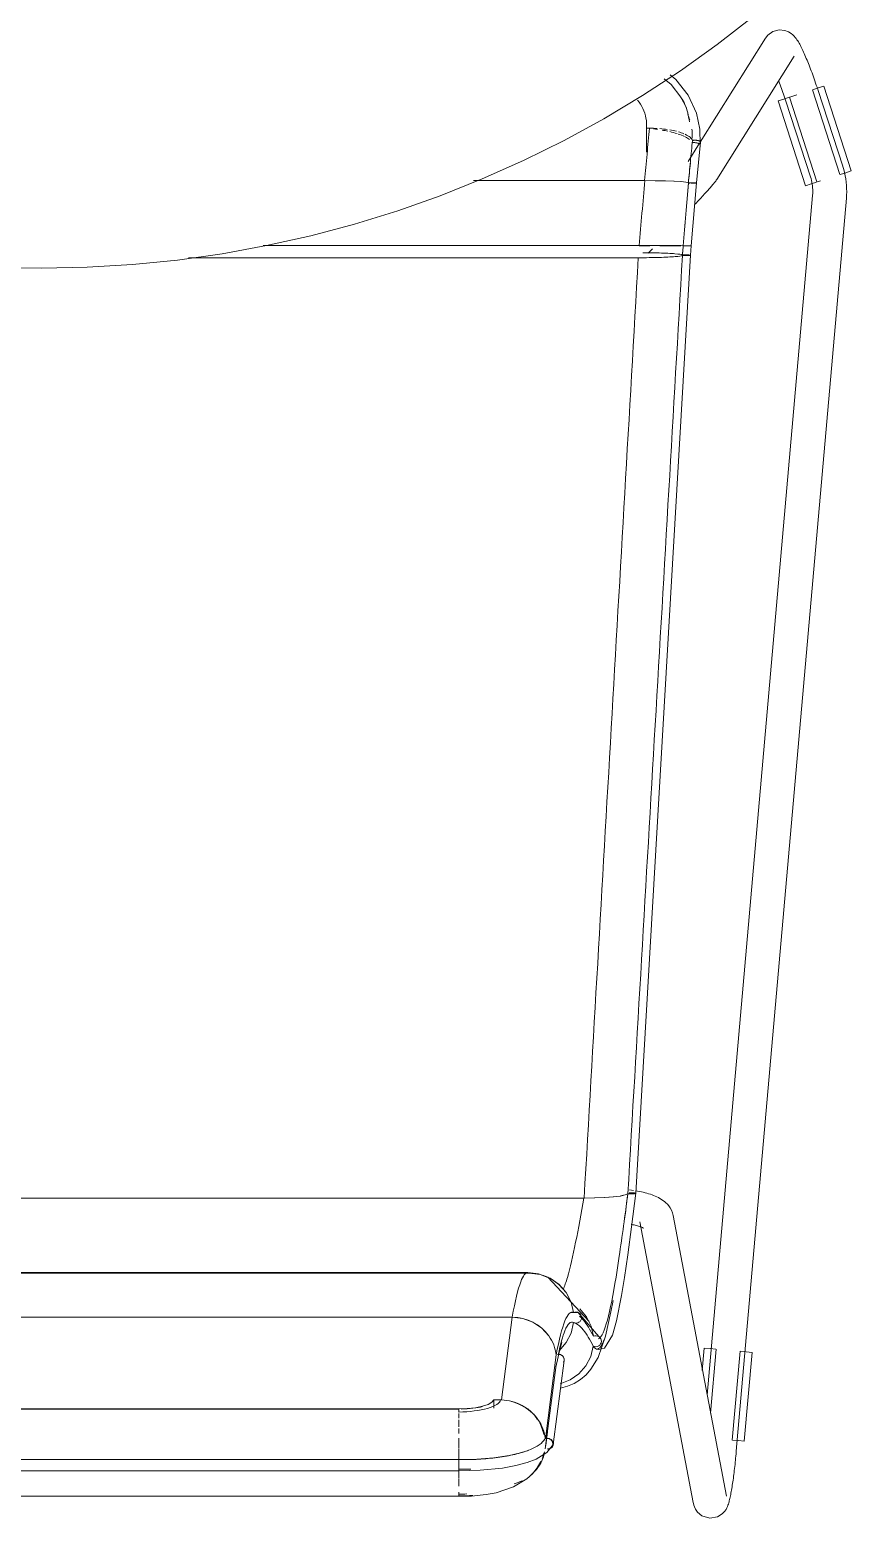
# Model space of a CAD drawing. Header units: millimetres. Extents: x 155927 to 295199, y -4084 to 97293.
# Drawn here: x 159744 to 160035, y 24666 to 25192 of the extents above; entities that cross this region are included whole.
import ezdxf

# ---------------------------------------------------------------- set-up
doc = ezdxf.new("R2010")
doc.units = ezdxf.units.MM
doc.header["$MEASUREMENT"] = 0
doc.layers.add('I-FURN', color=8, linetype='CONTINUOUS', lineweight=9)

msp = doc.modelspace()

# ---------------------------------------------------------------- linework, layer by layer
at = {"layer": 'I-FURN'}
for p, q in [((159987.46, 25187.15), (160000.09, 25196.96)), ((160004.47, 25189.36), (159981.44, 25152.6)), ((160005.36, 25190.48), (160004.47, 25189.36)), ((160005.36, 25190.48), (160007.1, 25191.71)), ((160007.1, 25191.71), (160009.32, 25192.29)), ((160009.32, 25192.29), (160011.3, 25192.12)), ((160011.3, 25192.12), (160012.68, 25191.6)), ((160012.68, 25191.6), (160013.59, 25191.03)), ((160013.59, 25191.03), (160014.22, 25190.51)), ((160014.22, 25190.51), (160014.68, 25190.05)), ((160014.68, 25190.05), (160015.05, 25189.62)), ((160015.05, 25189.62), (160015.37, 25189.22)), ((160015.37, 25189.22), (160015.64, 25188.83)), ((159974.43, 25177.85), (159987.46, 25187.15)), ((160015.64, 25188.83), (160015.9, 25188.44)), ((160015.9, 25188.44), (160016.14, 25188.05)), ((160016.14, 25188.05), (160016.38, 25187.65)), ((160016.38, 25187.65), (160016.61, 25187.24)), ((160016.61, 25187.24), (160016.84, 25186.82)), ((160016.84, 25186.82), (160017.06, 25186.37)), ((160017.06, 25186.37), (160017.29, 25185.92)), ((160017.29, 25185.92), (160017.53, 25185.44)), ((160017.53, 25185.44), (160017.76, 25184.95)), ((160017.76, 25184.95), (160017.99, 25184.44)), ((160017.99, 25184.44), (160018.23, 25183.92)), ((160018.23, 25183.92), (160018.47, 25183.37)), ((159987.33, 25139.41), (160014.64, 25182.99)), ((160018.47, 25183.37), (160018.71, 25182.81)), ((160018.71, 25182.81), (160018.96, 25182.23)), ((160018.96, 25182.23), (160019.21, 25181.64)), ((160019.21, 25181.64), (160019.45, 25181.02)), ((160019.45, 25181.02), (160019.71, 25180.4)), ((160019.71, 25180.4), (160019.96, 25179.76)), ((160019.96, 25179.76), (160020.21, 25179.11)), ((160020.21, 25179.11), (160020.46, 25178.44)), ((160020.46, 25178.44), (160020.72, 25177.76)), ((159961.05, 25169.09), (159974.43, 25177.85)), ((159968.72, 25175.02), (159971.11, 25173.02)), ((159970.74, 25176.37), (159972.85, 25174.69)), ((159972.85, 25174.69), (159977.18, 25169.16)), ((160009.27, 25174.1), (160009.51, 25173.48)), ((160009.51, 25173.48), (160009.74, 25172.85)), ((160020.72, 25177.76), (160020.97, 25177.07)), ((160020.97, 25177.07), (160021.23, 25176.38)), ((160021.23, 25176.38), (160021.48, 25175.67)), ((160021.48, 25175.67), (160021.74, 25174.95)), ((160021.74, 25174.95), (160021.99, 25174.23)), ((160021.99, 25174.23), (160022.24, 25173.5)), ((160022.24, 25173.5), (160022.49, 25172.77)), ((159947.33, 25160.86), (159961.05, 25169.09)), ((159971.11, 25173.02), (159974.61, 25168.45)), ((159974.61, 25168.45), (159976.52, 25164.76)), ((159977.18, 25169.16), (159980.08, 25162.85)), ((160009, 25167.18), (160010.95, 25167.81)), ((160009.74, 25172.85), (160009.98, 25172.2)), ((160009.98, 25172.2), (160010.21, 25171.54)), ((160010.21, 25171.54), (160010.45, 25170.88)), ((160010.45, 25170.88), (160010.68, 25170.2)), ((160010.68, 25170.2), (160010.92, 25169.52)), ((160010.92, 25169.52), (160011.15, 25168.84)), ((160010.95, 25167.81), (160012.92, 25168.44)), ((160011.15, 25168.84), (160011.38, 25168.15)), ((160011.38, 25168.15), (160011.61, 25167.46)), ((160022.73, 25138.48), (160013.04, 25168.48)), ((160015.62, 25169.31), (160013.14, 25168.51)), ((160021.11, 25171.09), (160030.8, 25141.08)), ((160021.23, 25171.13), (160023.2, 25171.76)), ((160022.49, 25172.77), (160022.74, 25172.03)), ((160022.74, 25172.03), (160022.98, 25171.29)), ((160022.98, 25171.29), (160023.13, 25170.84)), ((160031.84, 25144.03), (160023.13, 25170.84)), ((160023.2, 25171.76), (160025.15, 25172.39)), ((160025.15, 25172.39), (160034.84, 25142.39)), ((159980.08, 25162.85), (159981.3, 25157.2)), ((160009, 25167.18), (160018.69, 25137.17)), ((160011.61, 25167.46), (160011.72, 25167.13)), ((160011.72, 25167.13), (160020.43, 25140.32)), ((159933.29, 25153.19), (159947.33, 25160.86)), ((159962.39, 25157.52), (159963.43, 25157.52)), ((159962.44, 25149.01), (159962.44, 25158.76)), ((159918.95, 25146.09), (159933.29, 25153.19)), ((159981.2, 25152.22), (159977.16, 25145.78)), ((159980.09, 25138.14), (159981.51, 25152.63)), ((159981.3, 25157.2), (159981.38, 25151.74)), ((159904.34, 25139.56), (159918.95, 25146.09)), ((160032.89, 25141.76), (160030.92, 25141.12)), ((160031.86, 25143.98), (160031.84, 25144.03)), ((160032.19, 25142.88), (160031.86, 25143.98)), ((160032.47, 25141.78), (160032.19, 25142.88)), ((160032.71, 25140.66), (160032.47, 25141.78)), ((160034.84, 25142.39), (160032.89, 25141.76)), ((159889.49, 25133.63), (159904.34, 25139.56)), ((159961.74, 25138.97), (159901.25, 25138.97)), ((159901.25, 25138.97), (159961.74, 25138.97)), ((159965.5, 25138.94), (159961.74, 25138.97)), ((159961.86, 25138.97), (159965.5, 25138.94)), ((159965.59, 25138.94), (159969.03, 25138.87)), ((159969.03, 25138.87), (159965.6, 25138.94)), ((159972.13, 25138.75), (159969.03, 25138.87)), ((159969.1, 25138.87), (159972.13, 25138.75)), ((159974.61, 25138.6), (159972.13, 25138.75)), ((159972.17, 25138.75), (159974.61, 25138.6)), ((159976.34, 25138.43), (159974.61, 25138.6)), ((159974.63, 25138.6), (159976.34, 25138.42)), ((159977.24, 25138.23), (159976.34, 25138.43)), ((159976.35, 25138.42), (159977.23, 25138.23)), ((159977.23, 25138.23), (159977.7, 25138.24)), ((159977.71, 25138.24), (159977.24, 25138.23)), ((159977.25, 25138.05), (159977.72, 25138.04)), ((159977.72, 25138.04), (159977.25, 25138.05)), ((159977.7, 25138.24), (159978.2, 25138.24)), ((159978.2, 25138.24), (159977.71, 25138.24)), ((159978.69, 25138.24), (159978.2, 25138.24)), ((159978.2, 25138.24), (159978.69, 25138.24)), ((159978.7, 25138.04), (159978.21, 25138.04)), ((159978.22, 25138.04), (159978.71, 25138.04)), ((159978.26, 25115.94), (159980.08, 25138.14)), ((159979.15, 25138.23), (159978.69, 25138.24)), ((159978.69, 25138.24), (159979.14, 25138.23)), ((159979.16, 25138.05), (159978.7, 25138.04)), ((159978.71, 25138.04), (159979.16, 25138.05)), ((159979.14, 25138.23), (159979.53, 25138.21)), ((159979.53, 25138.21), (159979.15, 25138.23)), ((159979.16, 25138.05), (159979.54, 25138.07)), ((159979.54, 25138.07), (159979.16, 25138.05)), ((159979.83, 25138.19), (159979.53, 25138.21)), ((159979.53, 25138.21), (159979.82, 25138.19)), ((159979.54, 25138.07), (159979.83, 25138.09)), ((159979.83, 25138.09), (159979.54, 25138.07)), ((159980.02, 25138.16), (159979.83, 25138.19)), ((159979.83, 25138.09), (159980.02, 25138.11)), ((159980.02, 25138.11), (159979.83, 25138.09)), ((159980.01, 25138.16), (159980.08, 25138.14)), ((159980.09, 25138.14), (159980.02, 25138.16)), ((159980.02, 25138.11), (159980.09, 25138.14)), ((159980.08, 25138.14), (159980.02, 25138.11)), ((159984.8, 25136.28), (159984.51, 25135.95)), ((159985.07, 25136.59), (159984.8, 25136.28)), ((159985.33, 25136.88), (159985.07, 25136.59)), ((159985.57, 25137.16), (159985.33, 25136.88)), ((159985.8, 25137.43), (159985.57, 25137.16)), ((159986.02, 25137.68), (159985.8, 25137.43)), ((159986.22, 25137.92), (159986.02, 25137.68)), ((159986.41, 25138.15), (159986.22, 25137.92)), ((159986.59, 25138.37), (159986.41, 25138.15)), ((159986.76, 25138.59), (159986.59, 25138.37)), ((159986.94, 25138.82), (159986.76, 25138.59)), ((159987.12, 25139.08), (159986.94, 25138.82)), ((159987.33, 25139.41), (159987.12, 25139.08)), ((160020.64, 25137.8), (160018.69, 25137.17)), ((160020.43, 25140.32), (160020.62, 25139.68)), ((160020.62, 25139.68), (160020.79, 25139.04)), ((160022.61, 25138.44), (160020.64, 25137.8)), ((160020.79, 25139.04), (160020.93, 25138.4)), ((160020.93, 25138.4), (160021.04, 25137.74)), ((160021.04, 25137.74), (160021.13, 25137.09)), ((160021.13, 25137.09), (160021.19, 25136.43)), ((160021.19, 25136.43), (160021.23, 25135.77)), ((160023.99, 25138.88), (160022.83, 25138.51)), ((160032.91, 25139.54), (160032.71, 25140.66)), ((160033.06, 25138.4), (160032.91, 25139.54)), ((160033.16, 25137.27), (160033.06, 25138.4)), ((160033.22, 25136.13), (160033.16, 25137.27)), ((159874.4, 25128.29), (159889.49, 25133.63)), ((159980.06, 25131.1), (159979.61, 25130.63)), ((159980.49, 25131.56), (159980.06, 25131.1)), ((159980.91, 25132.01), (159980.49, 25131.56)), ((159981.32, 25132.46), (159980.91, 25132.01)), ((159981.73, 25132.89), (159981.32, 25132.46)), ((159982.12, 25133.32), (159981.73, 25132.89)), ((159982.5, 25133.73), (159982.12, 25133.32)), ((159982.87, 25134.14), (159982.5, 25133.73)), ((159983.22, 25134.53), (159982.87, 25134.14)), ((159983.57, 25134.9), (159983.22, 25134.53)), ((159983.9, 25135.27), (159983.57, 25134.9)), ((160021.17, 25133.75), (159983.88, 24709.25)), ((159984.21, 25135.62), (159983.9, 25135.27)), ((159984.51, 25135.95), (159984.21, 25135.62)), ((159994.18, 24689.38), (160033.13, 25132.7)), ((160021.18, 25133.78), (160021.17, 25133.75)), ((160021.22, 25134.44), (160021.18, 25133.78)), ((160021.24, 25135.1), (160021.22, 25134.44)), ((160021.23, 25135.77), (160021.24, 25135.1)), ((160033.13, 25132.7), (160033.21, 25133.84)), ((160033.21, 25133.84), (160033.24, 25134.98)), ((160033.24, 25134.98), (160033.22, 25136.13)), ((159859.12, 25123.57), (159874.4, 25128.29)), ((159843.66, 25119.45), (159859.12, 25123.57)), ((159812.3, 25113.1), (159828.04, 25115.96)), ((159826.8, 25116), (159959.79, 25116)), ((159959.79, 25116), (159826.8, 25116)), ((159828.04, 25115.96), (159843.66, 25119.45)), ((159959.79, 25116), (159963.58, 25116)), ((159963.58, 25116), (159959.79, 25116)), ((159963.58, 25115.88), (159959.8, 25115.87)), ((159959.8, 25115.87), (159963.58, 25115.88)), ((159963.58, 25116), (159967.15, 25115.99)), ((159967.15, 25115.99), (159963.58, 25116)), ((159970.26, 25115.89), (159967.14, 25115.88)), ((159967.14, 25115.88), (159970.27, 25115.89)), ((159967.15, 25115.99), (159970.28, 25115.98)), ((159970.28, 25115.98), (159967.15, 25115.99)), ((159972.76, 25115.9), (159970.26, 25115.89)), ((159970.27, 25115.89), (159972.77, 25115.9)), ((159970.28, 25115.98), (159972.78, 25115.97)), ((159972.78, 25115.97), (159970.28, 25115.98)), ((159974.51, 25115.92), (159972.76, 25115.9)), ((159972.77, 25115.9), (159974.52, 25115.92)), ((159974.53, 25115.96), (159972.78, 25115.97)), ((159972.79, 25115.97), (159974.53, 25115.96)), ((159974.53, 25115.96), (159975.42, 25115.94)), ((159975.42, 25115.94), (159974.53, 25115.96)), ((159975.88, 25115.93), (159975.41, 25115.93)), ((159975.41, 25115.93), (159975.88, 25115.93)), ((159975.42, 25115.94), (159975.89, 25115.95)), ((159975.89, 25115.95), (159975.42, 25115.94)), ((159976.38, 25115.93), (159975.88, 25115.93)), ((159975.88, 25115.93), (159976.38, 25115.93)), ((159975.89, 25115.95), (159976.38, 25115.95)), ((159976.39, 25115.95), (159975.89, 25115.95)), ((159976.38, 25115.95), (159976.87, 25115.95)), ((159976.87, 25115.93), (159976.38, 25115.93)), ((159976.38, 25115.93), (159976.87, 25115.93)), ((159976.88, 25115.95), (159976.39, 25115.95)), ((159976.87, 25115.95), (159977.33, 25115.94)), ((159977.32, 25115.93), (159976.87, 25115.93)), ((159976.87, 25115.93), (159977.32, 25115.93)), ((159977.33, 25115.94), (159976.88, 25115.95)), ((159977.7, 25115.93), (159977.32, 25115.93)), ((159977.32, 25115.93), (159977.71, 25115.93)), ((159977.33, 25115.94), (159977.71, 25115.94)), ((159977.71, 25115.94), (159977.33, 25115.94)), ((159977.71, 25115.94), (159978, 25115.94)), ((159978, 25115.94), (159977.71, 25115.94)), ((159978.25, 25115.94), (159977.99, 25112.58)), ((159978.19, 25115.94), (159978.25, 25115.94)), ((159978.25, 25115.94), (159978.19, 25115.94)), ((159978.19, 25115.94), (159978.26, 25115.94)), ((159978.26, 25115.94), (159978.19, 25115.94)), ((159780.54, 25109.27), (159796.46, 25110.87)), ((159796.46, 25110.87), (159812.3, 25113.1)), ((159800.43, 25111.68), (159959.53, 25111.68)), ((159959.53, 25111.68), (159800.43, 25111.68)), ((159958.69, 24780.67), (159977.98, 25112.58)), ((159959.53, 25111.68), (159963.31, 25111.71)), ((159963.32, 25113.44), (159961.07, 25113.47)), ((159963.02, 25113.33), (159964.49, 25114.85)), ((159963.31, 25111.71), (159966.88, 25111.79)), ((159966.87, 25113.37), (159963.32, 25113.44)), ((159969.99, 25113.24), (159966.87, 25113.37)), ((159966.88, 25111.79), (159970.01, 25111.91)), ((159972.49, 25113.08), (159969.99, 25113.24)), ((159970.01, 25111.91), (159972.51, 25112.08)), ((159974.24, 25112.89), (159972.49, 25113.08)), ((159972.51, 25112.08), (159974.26, 25112.27)), ((159975.14, 25112.68), (159974.24, 25112.89)), ((159974.26, 25112.27), (159975.15, 25112.48)), ((159975.61, 25112.69), (159975.14, 25112.68)), ((159975.15, 25112.48), (159975.62, 25112.47)), ((159976.11, 25112.69), (159975.61, 25112.69)), ((159975.62, 25112.47), (159976.11, 25112.47)), ((159976.6, 25112.68), (159976.11, 25112.69)), ((159976.11, 25112.47), (159976.6, 25112.47)), ((159977.05, 25112.67), (159976.6, 25112.68)), ((159976.6, 25112.47), (159977.05, 25112.48)), ((159977.43, 25112.66), (159977.05, 25112.67)), ((159977.05, 25112.48), (159977.44, 25112.5)), ((159977.72, 25112.63), (159977.43, 25112.66)), ((159977.44, 25112.5), (159977.73, 25112.52)), ((159977.91, 25112.61), (159977.72, 25112.63)), ((159977.73, 25112.52), (159977.92, 25112.55)), ((159977.98, 25112.58), (159977.91, 25112.61)), ((159977.92, 25112.55), (159977.98, 25112.58)), ((159739.94, 25108.08), (159748.58, 25107.99)), ((159748.58, 25107.99), (159764.57, 25108.31)), ((159764.57, 25108.31), (159780.54, 25109.27)), ((159556.88, 24778.95), (159940.28, 24778.95)), ((159940.28, 24778.95), (159556.88, 24778.95)), ((159940.28, 24778.95), (159944.05, 24779.01)), ((159944.05, 24779.01), (159940.36, 24778.95)), ((159944.05, 24779.01), (159947.58, 24779.16)), ((159947.58, 24779.16), (159944.11, 24779.01)), ((159947.58, 24779.16), (159950.68, 24779.4)), ((159950.72, 24779.4), (159947.63, 24779.17)), ((159950.68, 24779.4), (159953.18, 24779.71)), ((159953.18, 24779.71), (159950.72, 24779.4)), ((159953.18, 24779.71), (159954.92, 24780.08)), ((159954.92, 24780.08), (159953.19, 24779.72)), ((159955.83, 24780.48), (159954.92, 24780.08)), ((159954.92, 24780.08), (159955.83, 24780.48)), ((159955.83, 24780.48), (159956.3, 24780.46)), ((159956.3, 24780.46), (159955.83, 24780.48)), ((159956.3, 24780.46), (159956.79, 24780.46)), ((159956.8, 24780.46), (159956.3, 24780.46)), ((159956.83, 24780.88), (159956.34, 24780.88)), ((159956.34, 24780.88), (159956.84, 24780.88)), ((159957.17, 24781.8), (159956.44, 24781.9)), ((159956.79, 24780.46), (159957.29, 24780.47)), ((159957.29, 24780.47), (159956.8, 24780.46)), ((159957.32, 24780.87), (159956.83, 24780.88)), ((159956.84, 24780.88), (159957.33, 24780.87)), ((159958.69, 24780.67), (159957.14, 24768.81)), ((159957.88, 24781.69), (159957.17, 24781.8)), ((159957.29, 24780.47), (159957.74, 24780.49)), ((159957.75, 24780.49), (159957.29, 24780.47)), ((159957.78, 24780.85), (159957.32, 24780.87)), ((159957.33, 24780.87), (159957.78, 24780.85)), ((159957.74, 24780.49), (159958.13, 24780.52)), ((159958.13, 24780.52), (159957.75, 24780.49)), ((159958.15, 24780.82), (159957.78, 24780.85)), ((159957.78, 24780.85), (159958.16, 24780.82)), ((159958.13, 24780.52), (159958.43, 24780.57)), ((159958.43, 24780.57), (159958.13, 24780.52)), ((159958.44, 24780.77), (159958.15, 24780.82)), ((159958.16, 24780.82), (159958.45, 24780.77)), ((159958.43, 24780.57), (159958.62, 24780.62)), ((159958.62, 24780.62), (159958.43, 24780.57)), ((159958.63, 24780.72), (159958.44, 24780.77)), ((159958.45, 24780.77), (159958.63, 24780.72)), ((159959.28, 24781.45), (159958.59, 24781.58)), ((159958.62, 24780.62), (159958.69, 24780.67)), ((159958.69, 24780.67), (159958.62, 24780.62)), ((159958.69, 24780.67), (159958.63, 24780.72)), ((159958.63, 24780.72), (159958.69, 24780.67)), ((159959.96, 24781.32), (159959.28, 24781.45)), ((159960.63, 24781.17), (159959.96, 24781.32)), ((159961.29, 24781.02), (159960.63, 24781.17)), ((159961.93, 24780.86), (159961.29, 24781.02)), ((159962.56, 24780.69), (159961.93, 24780.86)), ((159963.18, 24780.5), (159962.56, 24780.69)), ((159963.78, 24780.31), (159963.18, 24780.5)), ((159964.37, 24780.1), (159963.78, 24780.31)), ((159964.95, 24779.88), (159964.37, 24780.1)), ((159965.53, 24779.65), (159964.95, 24779.88)), ((159966.09, 24779.4), (159965.53, 24779.65)), ((159966.64, 24779.13), (159966.09, 24779.4)), ((159967.17, 24778.84), (159966.64, 24779.13)), ((159967.71, 24778.51), (159967.17, 24778.84)), ((159968.25, 24778.15), (159967.71, 24778.51)), ((159968.78, 24777.75), (159968.25, 24778.15)), ((159969.31, 24777.3), (159968.78, 24777.75)), ((159969.83, 24776.78), (159969.31, 24777.3)), ((159970.34, 24776.18), (159969.83, 24776.78)), ((159970.83, 24775.5), (159970.34, 24776.18)), ((159971.26, 24774.7), (159970.83, 24775.5)), ((159971.63, 24773.81), (159971.26, 24774.7)), ((159971.89, 24772.82), (159971.63, 24773.81)), ((159957.14, 24768.81), (159955.78, 24758.88)), ((159957.55, 24769.56), (159957.05, 24769.66)), ((159958.02, 24769.46), (159957.55, 24769.56)), ((159958.46, 24769.36), (159958.02, 24769.46)), ((159958.88, 24769.25), (159958.46, 24769.36)), ((159959.28, 24769.15), (159958.88, 24769.25)), ((159959.64, 24769.04), (159959.28, 24769.15)), ((159959.98, 24768.93), (159959.64, 24769.04)), ((159960.28, 24768.82), (159959.98, 24768.93)), ((159960.09, 24770.59), (159978.91, 24671.3)), ((159960.55, 24768.72), (159960.28, 24768.82)), ((159960.78, 24768.63), (159960.55, 24768.72)), ((159960.98, 24768.54), (159960.78, 24768.63)), ((159961.13, 24768.46), (159960.98, 24768.54)), ((159961.22, 24768.42), (159961.13, 24768.46)), ((159961.29, 24768.37), (159961.22, 24768.42)), ((159961.31, 24768.36), (159961.29, 24768.37)), ((159990.7, 24673.53), (159971.89, 24772.82)), ((159955.78, 24758.88), (159954.6, 24750.87)), ((159576.18, 24752.45), (159920.97, 24752.45)), ((159920.97, 24752.45), (159576.18, 24752.45)), ((159920.43, 24752.6), (159615.63, 24752.6)), ((159924.18, 24752.16), (159920.43, 24752.6)), ((159920.97, 24752.45), (159924.76, 24751.97)), ((159924.76, 24751.98), (159920.97, 24752.45)), ((159928.64, 24750.43), (159924.18, 24752.16)), ((159928.33, 24750.61), (159924.76, 24751.98)), ((159924.76, 24751.97), (159928.33, 24750.61)), ((159927.54, 24751.03), (159925.62, 24751.74)), ((159942.15, 24735.34), (159927.54, 24751.03)), ((159928.33, 24750.61), (159931.46, 24748.44)), ((159931.47, 24748.44), (159928.33, 24750.61)), ((159931.46, 24748.44), (159933.97, 24745.56)), ((159933.97, 24745.57), (159931.47, 24748.44)), ((159954.6, 24750.87), (159953.57, 24744.55)), ((159935.73, 24742.17), (159933.97, 24745.57)), ((159933.97, 24745.56), (159935.72, 24742.17)), ((159936.62, 24738.46), (159935.73, 24742.17)), ((159949.85, 24738.69), (159950.59, 24742.76)), ((159953.57, 24744.55), (159951.76, 24735.53)), ((159582.22, 24736.85), (159914.93, 24736.85)), ((159914.93, 24736.85), (159582.22, 24736.85)), ((159914.93, 24736.85), (159911.07, 24707.57)), ((159918.7, 24736.38), (159914.93, 24736.85)), ((159922.25, 24735.06), (159918.7, 24736.38)), ((159938.43, 24738.43), (159935.55, 24738.48)), ((159936.62, 24738.46), (159937.09, 24738.62)), ((159937.09, 24738.62), (159936.62, 24738.46)), ((159937.09, 24738.62), (159937.59, 24738.66)), ((159937.59, 24738.66), (159937.09, 24738.62)), ((159937.59, 24738.66), (159938.08, 24738.57)), ((159938.08, 24738.58), (159937.59, 24738.66)), ((159938.53, 24738.38), (159938.08, 24738.58)), ((159938.08, 24738.57), (159938.53, 24738.37)), ((159946.26, 24729.14), (159938.13, 24738.56)), ((159938.91, 24738.06), (159938.53, 24738.38)), ((159938.53, 24738.37), (159938.91, 24738.06)), ((159938.8, 24739.84), (159941.2, 24737.01)), ((159941.21, 24737.01), (159938.8, 24739.84)), ((159938.91, 24738.06), (159939.2, 24737.66)), ((159939.21, 24737.66), (159938.91, 24738.06)), ((159939.2, 24737.66), (159939.39, 24737.2)), ((159939.39, 24736.22), (159939.2, 24735.75)), ((159939.4, 24737.2), (159939.21, 24737.66)), ((159939.21, 24735.75), (159939.4, 24736.21)), ((159939.39, 24737.2), (159939.46, 24736.71)), ((159939.46, 24736.71), (159939.39, 24736.22)), ((159939.46, 24736.71), (159939.4, 24737.2)), ((159939.4, 24736.21), (159939.46, 24736.71)), ((159941.2, 24737.01), (159942.84, 24733.68)), ((159942.85, 24733.68), (159941.21, 24737.01)), ((159947.96, 24730.17), (159949.85, 24738.69)), ((159925.36, 24732.98), (159922.25, 24735.06)), ((159927.85, 24730.24), (159925.36, 24732.98)), ((159933.97, 24727.84), (159935.73, 24731.24)), ((159935.73, 24731.24), (159936.62, 24734.95)), ((159937.09, 24734.79), (159936.62, 24734.95)), ((159936.62, 24734.95), (159937.09, 24734.79)), ((159937.3, 24734.67), (159936.87, 24734.85)), ((159937.59, 24734.75), (159937.09, 24734.79)), ((159937.09, 24734.79), (159937.59, 24734.75)), ((159938.08, 24734.84), (159937.59, 24734.75)), ((159937.59, 24734.75), (159938.08, 24734.83)), ((159938.53, 24735.04), (159938.08, 24734.84)), ((159938.08, 24734.83), (159938.53, 24735.04)), ((159938.91, 24735.35), (159938.53, 24735.04)), ((159938.53, 24735.04), (159938.91, 24735.35)), ((159939.2, 24735.75), (159938.91, 24735.35)), ((159938.91, 24735.35), (159939.21, 24735.75)), ((159942.84, 24733.68), (159943.63, 24730.07)), ((159943.63, 24730.07), (159942.85, 24733.68)), ((159951.76, 24735.53), (159950.36, 24730.53)), ((159931.71, 24725.44), (159930.34, 24719.15)), ((159931.47, 24724.97), (159933.97, 24727.84)), ((159932.47, 24727.87), (159931.71, 24725.44)), ((159942.68, 24722.95), (159943.58, 24726.58)), ((159944.05, 24726.42), (159943.58, 24726.58)), ((159943.58, 24726.58), (159944.05, 24726.42)), ((159943.63, 24730.07), (159944.1, 24730.22)), ((159944.1, 24730.22), (159943.63, 24730.07)), ((159944.55, 24726.38), (159944.05, 24726.42)), ((159944.05, 24726.42), (159944.55, 24726.37)), ((159944.1, 24730.22), (159944.6, 24730.25)), ((159944.6, 24730.25), (159944.1, 24730.22)), ((159945.4, 24725.37), (159944.49, 24725.66)), ((159945.04, 24726.45), (159944.55, 24726.38)), ((159944.55, 24726.37), (159945.04, 24726.45)), ((159944.6, 24730.25), (159945.09, 24730.16)), ((159945.1, 24730.16), (159944.6, 24730.25)), ((159945.5, 24726.65), (159945.04, 24726.45)), ((159945.04, 24726.45), (159945.5, 24726.65)), ((159945.09, 24730.16), (159945.54, 24729.95)), ((159945.55, 24729.95), (159945.1, 24730.16)), ((159945.29, 24722.54), (159947.96, 24730.17)), ((159947.59, 24725.9), (159945.4, 24725.37)), ((159945.88, 24726.95), (159945.5, 24726.65)), ((159945.5, 24726.65), (159945.89, 24726.95)), ((159945.54, 24729.95), (159945.92, 24729.63)), ((159945.93, 24729.64), (159945.55, 24729.95)), ((159946.18, 24727.35), (159945.88, 24726.95)), ((159945.89, 24726.95), (159946.19, 24727.35)), ((159945.92, 24729.63), (159946.21, 24729.23)), ((159946.21, 24729.23), (159945.93, 24729.64)), ((159946.1, 24729.41), (159946.23, 24729.2)), ((159946.38, 24727.8), (159946.18, 24727.35)), ((159946.19, 24727.35), (159946.38, 24727.8)), ((159946.21, 24729.23), (159946.39, 24728.77)), ((159946.4, 24728.77), (159946.21, 24729.23)), ((159946.45, 24728.29), (159946.38, 24727.8)), ((159946.38, 24727.8), (159946.46, 24728.29)), ((159946.39, 24728.77), (159946.45, 24728.29)), ((159946.46, 24728.29), (159946.4, 24728.77)), ((159950.36, 24730.53), (159947.59, 24725.9)), ((159982.84, 24725.88), (159982.15, 24717.99)), ((159982.84, 24725.88), (159984.89, 24725.7)), ((159984.89, 24725.7), (159986.95, 24725.52)), ((159985.09, 24702.91), (159987.07, 24725.51)), ((159930.48, 24723.48), (159926.64, 24693.77)), ((159933.31, 24721.57), (159929.46, 24691.79)), ((159931.45, 24723.67), (159930.95, 24723.63)), ((159931.94, 24723.59), (159931.45, 24723.67)), ((159932.39, 24723.4), (159931.94, 24723.59)), ((159932.77, 24723.1), (159932.39, 24723.4)), ((159933.07, 24722.71), (159932.77, 24723.1)), ((159933.26, 24722.27), (159933.07, 24722.71)), ((159933.07, 24720.89), (159933.26, 24721.33)), ((159933.32, 24721.8), (159933.26, 24722.27)), ((159933.26, 24721.33), (159933.32, 24721.8)), ((159940.94, 24719.63), (159942.68, 24722.95)), ((159942.78, 24718.43), (159945.29, 24722.54)), ((159995.52, 24724.77), (159992.76, 24693.36)), ((159995.65, 24724.76), (159997.71, 24724.58)), ((159999.75, 24724.4), (159996.99, 24692.99)), ((159997.71, 24724.58), (159999.75, 24724.4)), ((159930.46, 24719.93), (159926.62, 24690.23)), ((159935.37, 24714.63), (159938.45, 24716.81)), ((159938.45, 24716.81), (159940.94, 24719.63)), ((159939.07, 24714.78), (159941.05, 24716.46)), ((159941.05, 24716.46), (159942.78, 24718.43)), ((159931.86, 24713.23), (159935.37, 24714.63)), ((159932, 24711.72), (159934.5, 24712.38)), ((159934.5, 24712.38), (159936.87, 24713.41)), ((159936.87, 24713.41), (159939.07, 24714.78)), ((159896, 24704.38), (159601.15, 24704.38)), ((159899.04, 24704.49), (159896, 24704.38)), ((159901.89, 24704.81), (159899.04, 24704.49)), ((159904.38, 24705.32), (159901.89, 24704.81)), ((159906.37, 24705.99), (159904.38, 24705.32)), ((159907.72, 24706.78), (159906.37, 24705.99)), ((159908.36, 24707.64), (159907.72, 24706.78)), ((159908.36, 24704.64), (159908.36, 24707.64)), ((159911.07, 24707.57), (159908.36, 24707.64)), ((159601.15, 24704.33), (159896, 24704.33)), ((159896, 24702.8), (159896, 24701.06)), ((159896, 24700.47), (159896, 24698.01)), ((159896, 24697.49), (159896, 24695.65)), ((159896, 24694.02), (159896, 24690.46)), ((159927.39, 24696.2), (159926.77, 24691.43)), ((159896, 24686.46), (159896, 24690.27)), ((159896, 24690.27), (159896, 24686.46)), ((159913.84, 24687.88), (159917.34, 24688.68)), ((159917.34, 24688.68), (159920.16, 24689.56)), ((159920.16, 24689.56), (159920.67, 24689.75)), ((159927.21, 24688.91), (159923.38, 24686.61)), ((159929.1, 24691.29), (159927.21, 24688.91)), ((159994.95, 24693.17), (159992.89, 24693.35)), ((159994.1, 24688.47), (159994.16, 24689.22)), ((159994.16, 24689.22), (159994.18, 24689.38)), ((159996.99, 24692.99), (159994.95, 24693.17)), ((159896, 24686.48), (159601.15, 24686.48)), ((159896, 24686.48), (159902.41, 24686.57)), ((159896, 24686.48), (159896, 24682.52)), ((159896, 24686.37), (159896, 24686.48)), ((159896, 24686.15), (159896, 24686.37)), ((159896, 24685.82), (159896, 24686.15)), ((159896, 24685.4), (159896, 24685.82)), ((159896, 24684.93), (159896, 24685.4)), ((159896, 24684.43), (159896, 24684.93)), ((159896, 24683.94), (159896, 24684.43)), ((159896, 24683.48), (159896, 24683.94)), ((159896, 24683.09), (159896, 24683.48)), ((159902.41, 24686.57), (159908.4, 24687.05)), ((159911.45, 24683.47), (159903.56, 24682.67)), ((159908.4, 24687.05), (159913.84, 24687.88)), ((159916.17, 24684.34), (159911.45, 24683.47)), ((159920.21, 24685.42), (159916.17, 24684.34)), ((159923.38, 24686.61), (159920.21, 24685.42)), ((159923.74, 24683.53), (159922.07, 24681.46)), ((159925.07, 24685.8), (159923.74, 24683.53)), ((159993.48, 24682.6), (159993.57, 24683.31)), ((159993.57, 24683.31), (159993.65, 24684.03)), ((159993.65, 24684.03), (159993.73, 24684.76)), ((159993.73, 24684.76), (159993.8, 24685.49)), ((159993.8, 24685.49), (159993.88, 24686.23)), ((159993.88, 24686.23), (159993.95, 24686.97)), ((159993.95, 24686.97), (159994.03, 24687.72)), ((159994.03, 24687.72), (159994.1, 24688.47)), ((159601.15, 24682.52), (159896, 24682.52)), ((159896, 24682.79), (159896, 24683.09)), ((159896, 24682.59), (159896, 24682.79)), ((159896, 24682.77), (159896, 24679.75)), ((159896, 24680.82), (159896, 24682.76)), ((159903.56, 24682.67), (159896, 24682.52)), ((159896, 24682.52), (159896, 24682.59)), ((159896, 24679.58), (159896, 24677)), ((159920.09, 24679.63), (159915.38, 24676.76)), ((159922.07, 24681.46), (159920.09, 24679.63)), ((159992.87, 24677.97), (159992.96, 24678.59)), ((159992.96, 24678.59), (159993.05, 24679.23)), ((159993.05, 24679.23), (159993.14, 24679.88)), ((159993.14, 24679.88), (159993.23, 24680.54)), ((159993.23, 24680.54), (159993.31, 24681.22)), ((159993.31, 24681.22), (159993.4, 24681.9)), ((159993.4, 24681.9), (159993.48, 24682.6)), ((159601.15, 24673.48), (159896, 24673.48)), ((159896, 24674.98), (159896, 24673.5)), ((159896, 24673.48), (159896, 24673.65)), ((159900.52, 24673.57), (159896, 24673.48)), ((159905.73, 24674.08), (159900.52, 24673.57)), ((159909.23, 24674.74), (159905.73, 24674.08)), ((159915.38, 24676.76), (159909.23, 24674.74)), ((159991.93, 24672.74), (159992.03, 24673.19)), ((159992.03, 24673.19), (159992.12, 24673.65)), ((159992.12, 24673.65), (159992.22, 24674.12)), ((159992.22, 24674.12), (159992.31, 24674.62)), ((159992.31, 24674.62), (159992.41, 24675.13)), ((159992.41, 24675.13), (159992.5, 24675.67)), ((159992.5, 24675.67), (159992.59, 24676.22)), ((159992.59, 24676.22), (159992.69, 24676.79)), ((159992.69, 24676.79), (159992.78, 24677.37)), ((159992.78, 24677.37), (159992.87, 24677.97)), ((159979, 24670.88), (159978.91, 24671.3)), ((159979.13, 24670.37), (159979, 24670.88)), ((159979.35, 24669.75), (159979.13, 24670.37)), ((159979.72, 24668.94), (159979.35, 24669.75)), ((159980.47, 24667.86), (159979.72, 24668.94)), ((159982.05, 24666.54), (159980.47, 24667.86)), ((159989.21, 24667.23), (159990.07, 24668.14)), ((159990.07, 24668.14), (159990.55, 24668.84)), ((159990.55, 24668.84), (159990.85, 24669.4)), ((159990.85, 24669.4), (159991.06, 24669.88)), ((159991.06, 24669.88), (159991.23, 24670.3)), ((159991.23, 24670.3), (159991.38, 24670.71)), ((159991.38, 24670.71), (159991.5, 24671.1)), ((159991.5, 24671.1), (159991.62, 24671.5)), ((159991.62, 24671.5), (159991.72, 24671.9)), ((159991.72, 24671.9), (159991.83, 24672.32)), ((159991.83, 24672.32), (159991.93, 24672.74)), ((159982.05, 24666.54), (159984.8, 24665.71)), ((159984.8, 24665.71), (159987.56, 24666.19)), ((159987.56, 24666.19), (159989.21, 24667.23))]:
    msp.add_line(p, q, dxfattribs=at)
for centre, major_axis, ratio, start_param, end_param in [((159914.8, 24721.78), (15.78, 0), 0.955139, 0.595876, 1.562553), ((159914.8, 24721.78), (15.78, 0), 0.955139, 0.354206, 0.595753), ((159914.8, 24721.78), (15.78, 0), 0.955139, 0.112537, 0.354036), ((159931.36, 24721.8), (1.96, 0), 0.955139, 5.775592, 8.064923), ((159896, 24689.23), (0, 15.75), 0.000004, 5.8107, 5.99294), ((159896, 24677.76), (12.4, 0), 0.287441, 4.712389, 4.950404)]:
    msp.add_ellipse(centre, major_axis=major_axis, ratio=ratio, start_param=start_param, end_param=end_param, dxfattribs=at)
for points, knots in [([(159974.6, 25168.43), (159975.12, 25167.61), (159976.7, 25164.89), (159977.29, 25161.9), (159977.58, 25159.8)], [-0.4024189, -0.4024189, -0.4024189, -0.4024189, -0.3333333, -0.1789981, -0.1789981, -0.1789981, -0.1789981]), ([(159959.28, 25167.41), (159960.04, 25166.51), (159961.97, 25163.51), (159962.6, 25159.91), (159962.39, 25157.52)], [0.5, 0.5, 0.5, 0.5, 0.6666667, 1, 1, 1, 1]), ([(159978.67, 25153.19), (159978.81, 25153.21), (159979.1, 25153.24), (159979.52, 25153.25), (159979.89, 25153.24), (159980.19, 25153.22), (159980.46, 25153.19), (159980.71, 25153.14), (159980.93, 25153.07), (159981.13, 25153.01), (159981.32, 25152.91), (159981.43, 25152.82), (159981.46, 25152.78)], [0, 0, 0, 0, 0.0555556, 0.1111111, 0.1666667, 0.1944444, 0.2222222, 0.2777778, 0.3055556, 0.3333333, 0.3888889, 0.4444444, 0.4444444, 0.4444444, 0.4444444]), ([(159975.15, 25112.48), (159974.87, 25112.33), (159973.48, 25112.13), (159970.12, 25111.91), (159966.96, 25111.78), (159963.35, 25111.7), (159960.8, 25111.68), (159959.53, 25111.68)], [-1, -1, -1, -1, -0.666667, -0.5, -0.333333, -0.166667, 0, 0, 0, 0]), ([(159961.07, 25113.47), (159963.09, 25113.46), (159966.32, 25113.4), (159970.11, 25113.25), (159973.46, 25113.03), (159974.85, 25112.82), (159975.14, 25112.68)], [-0.9335619, -0.9335619, -0.9335619, -0.9335619, -0.6666667, -0.5, -0.3333333, 0, 0, 0, 0]), ([(159977.99, 25112.58), (159977.99, 25112.56), (159977.85, 25112.53), (159977.46, 25112.5), (159977.07, 25112.48), (159976.61, 25112.47), (159976.12, 25112.47), (159975.61, 25112.47), (159975.3, 25112.47), (159975.15, 25112.48)], [-0.498493, -0.498493, -0.498493, -0.498493, -0.375, -0.3125, -0.25, -0.1875, -0.125, -0.0625, 0, 0, 0, 0]), ([(159940.28, 24778.95), (159939.3, 24773.56), (159937.36, 24762.78), (159934.92, 24752.07), (159933.46, 24747.83), (159932.98, 24746.68)], [0, 0, 0, 0, 0.25, 0.5, 0.625, 0.625, 0.625, 0.625]), ([(159945.46, 24729.19), (159945.87, 24729.38), (159947.29, 24730.98), (159949.73, 24739.28), (159952.78, 24757.72), (159954.81, 24772.93), (159955.83, 24780.48)], [0.1500588, 0.1500588, 0.1500588, 0.1500588, 0.25, 0.5, 0.75, 1, 1, 1, 1]), ([(159920.43, 24752.6), (159919.6, 24752.6), (159917.77, 24750.22), (159915.94, 24742.58), (159914.93, 24736.85)], [0.0892846, 0.0892846, 0.0892846, 0.0892846, 0.5, 1, 1, 1, 1]), ([(159938.75, 24737.2), (159939.21, 24736.81), (159940.83, 24735.13), (159942.46, 24732.48), (159943.63, 24730.07)], [0.303693, 0.303693, 0.303693, 0.303693, 0.5, 1, 1, 1, 1]), ([(159931.17, 24723.57), (159931.97, 24727.28), (159933.78, 24733.77), (159935.6, 24735.5), (159936.62, 24734.95)], [0.1122148, 0.1122148, 0.1122148, 0.1122148, 0.5, 1, 1, 1, 1]), ([(159937.3, 24734.67), (159938.23, 24734.2), (159940.33, 24732.41), (159942.42, 24728.98), (159943.58, 24726.58)], [0.0974621, 0.0974621, 0.0974621, 0.0974621, 0.5, 1, 1, 1, 1]), ([(159943.58, 24726.58), (159944.6, 24725.03), (159945.89, 24725.26), (159947.17, 24728.28), (159947.43, 24729)], [0, 0, 0, 0, 0.25, 0.3133981, 0.3133981, 0.3133981, 0.3133981]), ([(159914.61, 24707.02), (159915.84, 24706.7), (159919.36, 24705.27), (159922.67, 24702.81), (159923.8, 24700.65)], [-0.8333333, -0.8333333, -0.8333333, -0.8333333, -0.6666667, -0.3333333, -0.3333333, -0.3333333, -0.3333333]), ([(159927.49, 24690.19), (159927.63, 24690.19), (159927.86, 24690.2), (159928.15, 24690.27), (159928.42, 24690.37), (159928.73, 24690.55), (159929.05, 24690.84), (159929.29, 24691.2), (159929.42, 24691.55), (159929.47, 24691.86), (159929.47, 24692.13), (159929.44, 24692.4), (159929.37, 24692.65), (159929.25, 24692.9), (159929.06, 24693.21), (159928.74, 24693.54), (159928.34, 24693.77), (159927.99, 24693.89), (159927.61, 24693.96), (159927.17, 24693.95), (159926.81, 24693.85), (159926.64, 24693.77)], [0.1111111, 0.1111111, 0.1111111, 0.1111111, 0.1666667, 0.1944444, 0.2222222, 0.2777778, 0.3333333, 0.3888889, 0.4444444, 0.4791667, 0.5138889, 0.5486111, 0.5833333, 0.6180556, 0.6527778, 0.7222222, 0.7916667, 0.8263889, 0.8611111, 0.9305556, 1, 1, 1, 1]), ([(159927.89, 24693.86), (159928.01, 24693.83), (159928.24, 24693.73), (159928.65, 24693.45), (159929.11, 24692.9), (159929.36, 24692.03), (159929.13, 24691.25), (159928.73, 24690.74), (159928.35, 24690.44), (159927.89, 24690.25), (159927.56, 24690.21), (159927.4, 24690.21)], [-0.8125, -0.8125, -0.8125, -0.8125, -0.765625, -0.71875, -0.625, -0.5, -0.375, -0.3125, -0.25, -0.1875, -0.125, -0.125, -0.125, -0.125]), ([(159921.37, 24680.86), (159921.42, 24680.9), (159922.42, 24681.73), (159924.13, 24683.58), (159925.74, 24686.43), (159926.21, 24688.37), (159926.37, 24689.14)], [0.4919363, 0.4919363, 0.4919363, 0.4919363, 0.5, 0.6666667, 0.8333333, 0.9407177, 0.9407177, 0.9407177, 0.9407177])]:
    msp.add_open_spline(points, degree=3, knots=knots, dxfattribs=at)
for points in [[(159977.7, 25160.43), (159977.5, 25161.16), (159977.27, 25161.87), (159977, 25162.58)], [(159961.74, 25138.97), (159962.04, 25142.1), (159962.63, 25148.35), (159963.17, 25154.49), (159963.43, 25157.52)], [(159962.44, 25159.04), (159962.45, 25158.53), (159962.43, 25158.03), (159962.39, 25157.52)], [(159963.43, 25157.52), (159964.39, 25157.51), (159965.32, 25157.48), (159966.23, 25157.42)], [(159966.27, 25157.1), (159965.8, 25157.17), (159965.32, 25157.22), (159964.84, 25157.27)], [(159967.15, 25157.35), (159968.05, 25157.28), (159968.94, 25157.18), (159969.79, 25157.05)], [(159969.96, 25156.45), (159969.32, 25156.59), (159968.65, 25156.73), (159967.97, 25156.85)], [(159973.22, 25155.61), (159972.42, 25155.86), (159971.54, 25156.08), (159970.62, 25156.3)], [(159970.64, 25156.92), (159971.48, 25156.78), (159972.29, 25156.61), (159973.03, 25156.42)], [(159975.84, 25154.61), (159975.21, 25154.91), (159974.46, 25155.19), (159973.65, 25155.45)], [(159973.69, 25156.24), (159974.42, 25156.03), (159975.06, 25155.8), (159975.66, 25155.55)], [(159977.66, 25153.54), (159977.25, 25153.86), (159976.73, 25154.19), (159976.09, 25154.5)], [(159976.12, 25155.35), (159976.82, 25155.03), (159977.96, 25154.33), (159978.53, 25153.58), (159978.67, 25153.19)], [(159977.24, 25138.23), (159977.47, 25140.76), (159977.95, 25145.79), (159978.43, 25150.74), (159978.67, 25153.19)], [(159978.49, 25157.18), (159978.58, 25156.37), (159978.59, 25155.54), (159978.58, 25154.72)], [(159978.63, 25154.02), (159978.62, 25154.67), (159978.58, 25155.32), (159978.52, 25155.96)], [(159981.32, 25151.88), (159981.28, 25151.93), (159981.16, 25152.02), (159980.86, 25152.15), (159980.48, 25152.27), (159980.02, 25152.36), (159979.53, 25152.43), (159979.03, 25152.46), (159978.72, 25152.46), (159978.57, 25152.45)], [(159977.25, 25138.05), (159977.48, 25140.42), (159977.72, 25142.78), (159977.95, 25145.13)], [(159961.86, 25138.97), (159961.51, 25135.15), (159961.17, 25131.32), (159960.82, 25127.49)], [(159977.23, 25138.23), (159976.93, 25134.52), (159976.32, 25127.1), (159975.72, 25119.66), (159975.42, 25115.94)], [(159977.25, 25138.05), (159976.94, 25134.4), (159976.64, 25130.75), (159976.34, 25127.1)], [(159960.82, 25127.49), (159960.48, 25123.66), (159960.14, 25119.83), (159959.79, 25116)], [(159976.04, 25123.48), (159976, 25123.07), (159975.97, 25122.66), (159975.94, 25122.25)], [(159975.14, 25112.68), (159975.19, 25113.22), (159975.28, 25114.3), (159975.37, 25115.39), (159975.41, 25115.93)], [(159975.15, 25112.48), (159975.19, 25113.06), (159975.28, 25114.21), (159975.37, 25115.37), (159975.42, 25115.94)], [(159959.53, 25111.68), (159956.33, 25056.16), (159953.14, 25000.63), (159949.94, 24945.19)], [(159975.15, 25112.48), (159971.93, 25057.07), (159965.49, 24946.31), (159959.05, 24835.72), (159955.83, 24780.48)], [(159975.14, 25112.68), (159975.74, 25112.7), (159977.24, 25112.69), (159977.99, 25112.62), (159977.99, 25112.58)], [(159949.94, 24945.19), (159946.75, 24889.73), (159943.55, 24834.31), (159940.36, 24778.95)], [(159954.65, 24771.31), (159955.04, 24774.34), (159955.42, 24777.41), (159955.81, 24780.47)], [(159920.97, 24752.45), (159920.79, 24752.55), (159920.61, 24752.6), (159920.43, 24752.6)], [(159930.48, 24723.48), (159931.5, 24728.98), (159933.55, 24737.04), (159935.6, 24739.01), (159936.62, 24738.46)], [(159910.83, 24707.56), (159910.57, 24706.45), (159907.19, 24704.28), (159899.79, 24703.32), (159896, 24703.26)], [(159896.84, 24704.33), (159899.62, 24704.39), (159902.76, 24704.66), (159904.38, 24705.27)], [(159926.64, 24693.77), (159926.49, 24695.02), (159925.91, 24697.39), (159924.14, 24700.73), (159921.61, 24703.57), (159918.47, 24705.76), (159914.87, 24707.18), (159912.37, 24707.53), (159911.07, 24707.57)], [(159924.65, 24699.29), (159925.35, 24698.03), (159925.75, 24696.66), (159926.09, 24695.28)], [(159926.9, 24693.93), (159926.98, 24693.94), (159927.15, 24693.96), (159927.31, 24693.96), (159927.4, 24693.96)], [(159926.43, 24693.78), (159926.08, 24693.06), (159924.77, 24691.65), (159921.07, 24689.75), (159916, 24688.22), (159909.86, 24687.11), (159903, 24686.48), (159898.35, 24686.41), (159896, 24686.46)], [(159926.15, 24688.82), (159926, 24688.17), (159925.8, 24687.52), (159925.56, 24686.89)], [(159900.27, 24683.07), (159898.85, 24683.03), (159897.43, 24683.03), (159896, 24683.06)], [(159915.61, 24677.93), (159916.56, 24678.19), (159917.5, 24678.54), (159918.39, 24678.96)], [(159900.97, 24673.79), (159899.39, 24673.64), (159897.72, 24673.57), (159896, 24673.58)]]:
    msp.add_open_spline(points, degree=3, dxfattribs=at)

doc.saveas('drawing.dxf')
